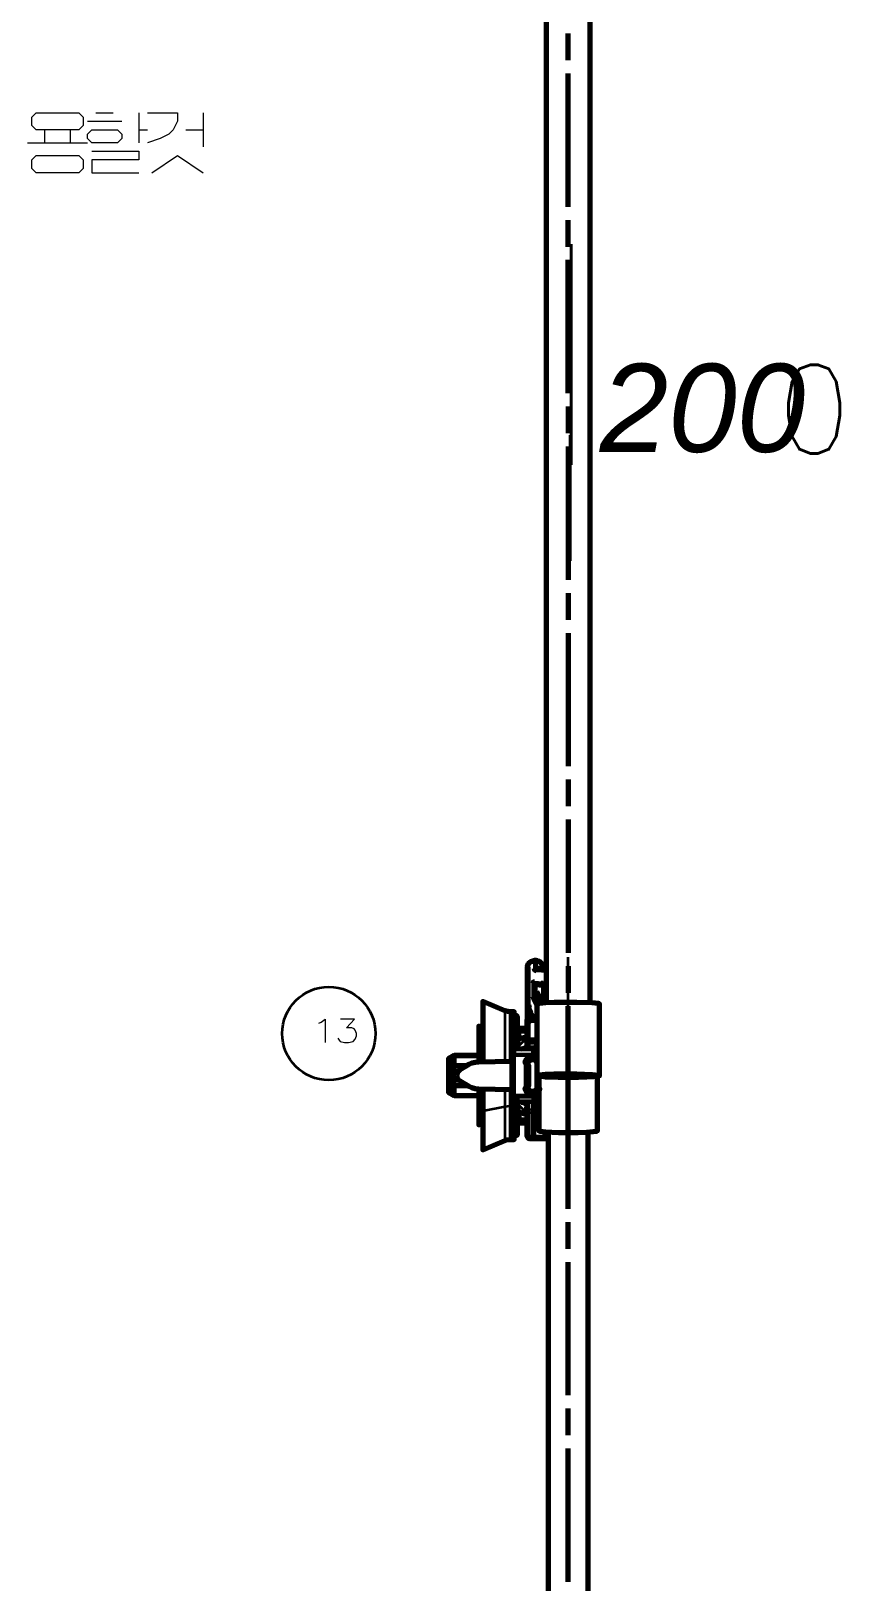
# Model space of a CAD drawing. Extents: x 0 to 174, y 0 to 33.
# Drawn here: x 32.338 to 34.728, y 15.164 to 19.747 of the extents above; entities that cross this region are included whole.
import ezdxf
from ezdxf.enums import TextEntityAlignment as Align

# ---------------------------------------------------------------- set-up
doc = ezdxf.new("R2010")
doc.units = 0
doc.layers.add('PDF2_문자', color=7, linetype='Continuous')
doc.layers.add('PDF2_형상', color=157, linetype='Continuous', true_color=0x405f80)
doc.layers.add('YOLO_TEXT', color=3, linetype='Continuous', true_color=0x008230)
doc.styles.add('OCR_LATIN', font='txt.shx')
doc.styles.add('PDF LucidaHandwriting Italic', font='ariali.ttf')

msp = doc.modelspace()

# ---------------------------------------------------------------- linework, layer by layer
at = {"layer": 'PDF2_형상', "lineweight": 70}
for points in [[(33.8601, 20.5357), (33.8601, 16.8753)], [(33.9901, 16.8753), (33.9901, 20.5357), (33.9901, 20.5358), (33.99, 20.536), (33.9899, 20.5361)], [(33.8049, 16.8267), (33.8049, 16.9806), (33.805, 16.9826), (33.8082, 16.9915), (33.8153, 16.9979), (33.8246, 17.0003), (33.8301, 17.0003), (33.839, 16.9982), (33.8462, 16.9919), (33.8601, 16.9719)], [(33.8058, 16.9806), (33.8058, 16.869), (33.8064, 16.8644), (33.8081, 16.86)], [(33.8244, 16.9993), (33.8246, 16.9993), (33.8275, 16.9981), (33.8285, 16.9954), (33.8283, 16.996)], [(33.8246, 16.9993), (33.8244, 16.9974), (33.8276, 16.9967), (33.8283, 16.9958), (33.8285, 16.9956), (33.8285, 16.9954)], [(33.8244, 16.9776), (33.8258, 16.9733), (33.8294, 16.9704), (33.8317, 16.9699)], [(33.8301, 17), (33.8253, 16.9999), (33.825, 16.9999)], [(33.8336, 16.9997), (33.8301, 17), (33.8303, 17), (33.8304, 16.9999), (33.8308, 16.9994), (33.8311, 16.9986), (33.8315, 16.9961), (33.8329, 16.9958)], [(33.8608, 16.9704), (33.8607, 16.9704), (33.8606, 16.9708), (33.8551, 16.9787)], [(33.859, 16.97), (33.8576, 16.9715)], [(33.8579, 16.9721), (33.8603, 16.971)], [(33.8599, 16.9674), (33.859, 16.97), (33.8599, 16.9701), (33.8601, 16.9701), (33.8606, 16.9699)], [(33.821, 16.9339), (33.8218, 16.9363), (33.8239, 16.9376), (33.8253, 16.9378)], [(33.8453, 16.874), (33.8283, 16.9054), (33.8267, 16.9099), (33.826, 16.9146), (33.826, 16.9296), (33.8308, 16.9292), (33.8496, 16.9275)], [(33.8451, 16.9337), (33.8508, 16.9332)], [(33.8546, 16.9271), (33.8546, 16.9308), (33.8547, 16.9315), (33.8551, 16.9321), (33.8556, 16.9324), (33.8561, 16.9326), (33.8568, 16.9326)], [(33.8556, 16.875), (33.8556, 16.9096), (33.8556, 16.9269), (33.8601, 16.9265)], [(33.8601, 16.9324), (33.8567, 16.9326), (33.8565, 16.9326), (33.8562, 16.9326)], [(33.7656, 16.7393), (33.7656, 16.8489), (33.7531, 16.8489), (33.7471, 16.8493), (33.7376, 16.8519), (33.6726, 16.8796), (33.6726, 16.7006)], [(33.8051, 16.8689), (33.8057, 16.8643), (33.8074, 16.8599)], [(33.8078, 16.869), (33.8083, 16.8649), (33.8099, 16.8608)], [(33.8251, 16.8833), (33.8235, 16.8879), (33.8229, 16.8928)], [(33.8326, 16.869), (33.8251, 16.8833), (33.8258, 16.8964)], [(33.84, 16.8735), (33.8276, 16.8974)], [(33.8496, 16.8764), (33.8326, 16.9076)], [(33.8326, 16.6603), (33.8344, 16.6614), (33.84, 16.6625), (33.8578, 16.6642), (33.884, 16.6653), (33.9501, 16.6657), (33.9961, 16.6639), (34.0139, 16.6618), (34.0168, 16.661), (34.0175, 16.6607), (34.0176, 16.6604), (34.0176, 16.6603), (34.0176, 16.8712), (34.0176, 16.8714), (34.0175, 16.8717), (34.0168, 16.8721), (34.0139, 16.8729), (33.9961, 16.8749), (33.9501, 16.8767), (33.884, 16.8762), (33.8578, 16.8751), (33.84, 16.8735), (33.8344, 16.8724), (33.8326, 16.8712), (33.8326, 16.6982)], [(33.7699, 16.8374), (33.7724, 16.8368), (33.7742, 16.835), (33.7747, 16.8325), (33.7747, 16.8333), (33.7729, 16.8364), (33.7699, 16.8374), (33.7656, 16.8374)], [(33.7735, 16.7469), (33.7739, 16.7965), (33.7746, 16.8303), (33.7747, 16.8322), (33.7747, 16.8324), (33.7747, 16.8325), (33.7747, 16.8054), (33.7751, 16.8035), (33.7756, 16.8026), (33.7762, 16.8019), (33.7769, 16.8014), (33.7778, 16.8008), (33.7788, 16.8006), (33.7797, 16.8006), (33.7975, 16.8006), (33.8001, 16.801), (33.8024, 16.8022)], [(33.8326, 16.8289), (33.8101, 16.8288), (33.8063, 16.8276), (33.8033, 16.8247), (33.8024, 16.8208), (33.8024, 16.82), (33.8024, 16.8189), (33.8024, 16.7696), (33.8024, 16.7568)], [(33.8101, 16.8288), (33.8101, 16.8197), (33.8101, 16.8189), (33.8024, 16.8189)], [(33.8101, 16.8286), (33.8058, 16.8274), (33.8029, 16.8239)], [(33.8065, 16.8575), (33.8074, 16.8586), (33.8075, 16.8592), (33.8074, 16.8599), (33.8143, 16.8465)], [(33.81, 16.8443), (33.81, 16.8285)], [(33.6726, 16.7997), (33.6606, 16.806), (33.6606, 16.7004)], [(33.7758, 16.7625), (33.7746, 16.7588), (33.7742, 16.7549), (33.7746, 16.7569), (33.776, 16.759), (33.7764, 16.7599), (33.7764, 16.7607), (33.7758, 16.7625), (33.7792, 16.769), (33.7792, 16.7874), (33.7742, 16.7874), (33.7742, 16.7943)], [(33.7742, 16.7551), (33.7742, 16.7549), (33.7742, 16.7874)], [(33.8019, 16.8001), (33.7983, 16.8003), (33.7978, 16.8003), (33.7976, 16.8003)], [(33.8236, 16.739), (33.7668, 16.7381), (33.7629, 16.7369), (33.7601, 16.734), (33.759, 16.7301), (33.759, 16.7297), (33.759, 16.7178), (33.759, 16.6028), (33.759, 16.5908), (33.759, 16.5904), (33.7596, 16.5874), (33.7613, 16.5849), (33.7637, 16.5832), (33.7668, 16.5825)], [(33.7668, 16.7367), (33.7637, 16.7361), (33.7613, 16.7346), (33.7596, 16.7324), (33.759, 16.7297)], [(33.7762, 16.7585), (33.775, 16.7565), (33.7746, 16.7543), (33.7746, 16.7542), (33.7746, 16.7488)], [(33.7861, 16.769), (33.7893, 16.7713), (33.7932, 16.7719)], [(33.7978, 16.741), (33.7921, 16.739), (33.7864, 16.7383)], [(33.7999, 16.7435), (33.7961, 16.7415), (33.7942, 16.7404)], [(33.7961, 16.7415), (33.7996, 16.7419)], [(33.7997, 16.7419), (33.8236, 16.7424), (33.8326, 16.7471)], [(33.8101, 16.7696), (33.8024, 16.7696)], [(33.8101, 16.7604), (33.8071, 16.7599), (33.8046, 16.7582), (33.8029, 16.7558), (33.8024, 16.7531), (33.8024, 16.7507), (33.8024, 16.7442), (33.8033, 16.7478), (33.8063, 16.7506), (33.8101, 16.7515)], [(33.8326, 16.7586), (33.8101, 16.7582), (33.8079, 16.7578), (33.8039, 16.7551), (33.8024, 16.7507)], [(33.8326, 16.7422), (33.8236, 16.7424), (33.8236, 16.7414)], [(33.8335, 16.7112), (33.8279, 16.7139), (33.8236, 16.7144), (33.8236, 16.7183), (33.8236, 16.7254), (33.8236, 16.7376), (33.8236, 16.739), (33.8326, 16.7389)], [(33.5881, 16.6013), (33.5881, 16.7193), (33.6606, 16.7193), (33.5881, 16.7193), (33.571, 16.7094), (33.571, 16.611), (33.5881, 16.6013), (33.6606, 16.6013)], [(33.6251, 16.6887), (33.5882, 16.6901), (33.6076, 16.69), (33.6271, 16.6897)], [(33.759, 16.7021), (33.66, 16.7004), (33.6503, 16.6994), (33.6408, 16.6968), (33.6319, 16.6926), (33.605, 16.6769)], [(33.8061, 16.6976), (33.7983, 16.6976), (33.7989, 16.7018), (33.8004, 16.7058), (33.8031, 16.7093), (33.8067, 16.7121), (33.8107, 16.7138), (33.8151, 16.7144), (33.815, 16.7075), (33.815, 16.7067), (33.815, 16.7065)], [(33.815, 16.614), (33.815, 16.6139), (33.815, 16.6133), (33.8151, 16.6061), (33.8108, 16.6067), (33.8069, 16.6082), (33.8033, 16.6108), (33.8007, 16.6143), (33.7989, 16.6185), (33.7983, 16.6228), (33.805, 16.6228), (33.8061, 16.6228), (33.8061, 16.6304), (33.8069, 16.6314), (33.8086, 16.6315), (33.8086, 16.6889), (33.8069, 16.6892), (33.8061, 16.6901)], [(33.8238, 16.7065), (33.815, 16.7065), (33.8075, 16.7024), (33.8061, 16.6976), (33.8061, 16.6901), (33.8061, 16.69), (33.8061, 16.6897), (33.8061, 16.6307), (33.8061, 16.6304)], [(33.8069, 16.6892), (33.8067, 16.6892), (33.8063, 16.6892), (33.8061, 16.6897)], [(33.8236, 16.7144), (33.8238, 16.7071), (33.8238, 16.7065), (33.8285, 16.7051), (33.8326, 16.6976), (33.8326, 16.6228), (33.8313, 16.6182), (33.8238, 16.614)], [(33.8326, 16.7033), (33.8306, 16.7033)], [(33.8326, 16.6976), (33.8404, 16.6976)], [(33.6049, 16.6769), (33.5981, 16.6703), (33.5953, 16.6612), (33.5972, 16.6518), (33.6033, 16.6446), (33.6049, 16.6435)], [(33.759, 16.6183), (33.66, 16.6201), (33.6503, 16.6211), (33.6408, 16.6238), (33.6319, 16.6279), (33.605, 16.6435)], [(34.0122, 16.6583), (34.0164, 16.6593), (34.0174, 16.6597), (34.0176, 16.6603)], [(33.6251, 16.6318), (33.5882, 16.6304), (33.6076, 16.6306), (33.6271, 16.6307)], [(33.6606, 16.6201), (33.6606, 16.5904), (33.6606, 16.5146), (33.6726, 16.5208)], [(33.6726, 16.6199), (33.6726, 16.5551), (33.6726, 16.441), (33.7376, 16.4685), (33.7433, 16.4704), (33.7531, 16.4717), (33.7656, 16.4717), (33.7656, 16.5699), (33.7656, 16.5821)], [(33.8326, 16.6228), (33.8404, 16.6228), (33.8399, 16.6186), (33.8383, 16.6147), (33.8357, 16.6111), (33.8321, 16.6085), (33.8281, 16.6067), (33.8236, 16.6061), (33.8236, 16.6021), (33.8236, 16.5951), (33.8236, 16.5829), (33.8236, 16.5815), (33.7668, 16.5825), (33.7668, 16.5838), (33.7629, 16.5847), (33.7601, 16.5874), (33.759, 16.5908)], [(33.7735, 16.5918), (33.774, 16.5089), (33.7746, 16.4904), (33.7747, 16.4882), (33.7747, 16.4881), (33.7735, 16.4846), (33.771, 16.4832), (33.7699, 16.4831), (33.7656, 16.4831)], [(33.8061, 16.6228), (33.8103, 16.6153), (33.815, 16.614), (33.8238, 16.614), (33.8238, 16.6139), (33.8238, 16.6129), (33.8236, 16.6061)], [(33.7592, 16.5904), (33.7592, 16.5889)], [(33.7758, 16.5581), (33.7746, 16.5617), (33.7742, 16.5656), (33.7746, 16.5635), (33.776, 16.5615), (33.7764, 16.5606), (33.7764, 16.5599), (33.7758, 16.5581), (33.7792, 16.5515), (33.7792, 16.5331), (33.7742, 16.5331), (33.7742, 16.5263)], [(33.7742, 16.5653), (33.7742, 16.5656), (33.7742, 16.5331)], [(33.7746, 16.5718), (33.7746, 16.5665), (33.7746, 16.5663), (33.7747, 16.5651), (33.7756, 16.5629), (33.7762, 16.5621), (33.7765, 16.5625), (33.7804, 16.5718)], [(33.7864, 16.5821), (33.7921, 16.5814), (33.7978, 16.5796)], [(33.7893, 16.5819), (33.7935, 16.5804)], [(33.7942, 16.58), (33.7997, 16.5771)], [(33.8101, 16.5686), (33.8071, 16.5693), (33.8046, 16.5708), (33.8029, 16.5732), (33.8024, 16.576), (33.8024, 16.5671), (33.8024, 16.5504)], [(33.8101, 16.5597), (33.8063, 16.5607), (33.8033, 16.5635), (33.8024, 16.5671)], [(33.8101, 16.5504), (33.8024, 16.5504), (33.8024, 16.4826), (33.8068, 16.4756), (33.8103, 16.4749), (33.8236, 16.4749), (33.856, 16.4749), (33.8661, 16.4749)], [(33.8236, 16.5815), (33.8386, 16.5818)], [(33.8236, 16.4749), (33.8236, 16.4826), (33.8236, 16.5503), (33.8236, 16.5596), (33.8236, 16.5792)], [(33.8024, 16.52), (33.7797, 16.52), (33.7788, 16.5199), (33.7778, 16.5196), (33.7769, 16.5192), (33.7762, 16.5186), (33.7756, 16.5178), (33.7749, 16.516), (33.7747, 16.515), (33.7747, 16.4881), (33.7742, 16.4856), (33.7724, 16.4837), (33.7699, 16.4831)], [(33.7743, 16.5189), (33.7743, 16.516)], [(33.7792, 16.5224), (33.7793, 16.5211), (33.7793, 16.5208)], [(33.7707, 16.4835), (33.7726, 16.4839)], [(33.8403, 16.4749), (33.8281, 16.4749), (33.8242, 16.4749)], [(33.8249, 16.4771), (33.825, 16.4771), (33.8403, 16.4771), (33.8404, 16.475), (33.8404, 16.4749)], [(33.8592, 16.4824), (33.8578, 16.4824), (33.849, 16.4824)], [(33.849, 16.4771), (33.8643, 16.4771), (33.8644, 16.4771)], [(33.8661, 16.4933), (33.8661, 13.6862), (33.8661, 13.6861), (33.8664, 13.6858), (33.8671, 13.6856), (33.87, 13.6847), (33.8875, 13.6829), (33.9282, 13.6819), (33.9521, 13.6824), (33.9712, 13.6835), (33.9808, 13.6849), (33.9842, 13.6862), (33.9842, 16.4933)]]:
    msp.add_lwpolyline(points, dxfattribs=at)
at = {"layer": 'PDF2_형상', "color": 3, "lineweight": 70}
for points in [[(33.9251, 19.661), (33.9251, 19.7397)], [(33.9251, 19.2279), (33.9251, 19.6217)], [(33.9251, 19.1097), (33.9251, 19.1885)], [(33.9251, 18.6767), (33.9251, 19.0704)], [(33.9251, 18.6374), (33.9251, 18.5586)], [(33.9251, 18.5193), (33.9251, 18.1256)], [(33.9251, 18.0861), (33.9251, 18.0074)], [(33.9251, 17.9681), (33.9251, 17.5743)], [(33.9251, 17.535), (33.9251, 17.4562)], [(33.9251, 17.4169), (33.9251, 17.0232)], [(33.9251, 16.9837), (33.9251, 16.905)], [(33.9251, 16.2668), (33.9251, 16.6603), (33.9251, 16.8657)], [(33.9251, 16.1486), (33.9251, 16.2274)], [(33.9251, 15.7156), (33.9251, 16.1093)], [(33.9251, 15.5975), (33.9251, 15.6762)], [(33.9251, 15.1644), (33.9251, 15.5581)]]:
    msp.add_lwpolyline(points, dxfattribs=at)
at = {"layer": 'PDF2_형상', "color": 18, "lineweight": 35, "true_color": 0x260000}
for points in [[(33.9251, 19.661), (33.9251, 19.7397)], [(33.9251, 19.2279), (33.9251, 19.6217)], [(33.9251, 19.1097), (33.9251, 19.1885)], [(33.9251, 18.6767), (33.9251, 19.0704)], [(33.9251, 18.6374), (33.9251, 18.5586)], [(33.9251, 18.5192), (33.9251, 18.1256)], [(33.9251, 18.0861), (33.9251, 18.0074)], [(33.9251, 17.9681), (33.9251, 17.5743)], [(33.9251, 17.535), (33.9251, 17.4562)], [(33.9251, 17.4168), (33.9251, 17.0232)], [(33.9251, 16.8444), (33.9251, 17.0103)], [(33.9251, 16.9837), (33.9251, 16.905)], [(33.9251, 16.8657), (33.9251, 16.5244)], [(33.9251, 16.8051), (33.9251, 16.7264)], [(33.9251, 16.6579), (33.9251, 16.801)], [(33.9251, 16.6999), (33.9251, 16.7786), (33.9251, 16.7969)], [(33.9251, 16.6869), (33.9251, 16.5211)], [(33.9251, 16.2668), (33.9251, 16.6604)], [(33.9251, 16.6185), (33.9251, 16.5397)], [(33.9251, 16.5004), (33.9251, 16.3574)], [(33.9251, 16.1486), (33.9251, 16.2274)], [(33.9251, 15.7156), (33.9251, 16.1093)], [(33.9251, 15.5975), (33.9251, 15.6762)], [(33.9251, 15.1644), (33.9251, 15.5581)]]:
    msp.add_lwpolyline(points, dxfattribs=at)
at = {"layer": 'PDF2_형상', "color": 7, "lineweight": 13}
for points in [[(32.3531, 19.5056), (32.4796, 19.5056), (32.4922, 19.4928), (32.4922, 19.4675), (32.4796, 19.4549), (32.3531, 19.4549), (32.3403, 19.4675), (32.3403, 19.4928)], [(32.5175, 19.4549), (32.5935, 19.4549), (32.6061, 19.4422), (32.6061, 19.4296), (32.5935, 19.4169), (32.5175, 19.4169), (32.5049, 19.4296), (32.5049, 19.4422)], [(32.3531, 19.3789), (32.4796, 19.3789), (32.4922, 19.3662), (32.4922, 19.341), (32.4796, 19.3283), (32.3531, 19.3283), (32.3403, 19.341), (32.3403, 19.3662)]]:
    msp.add_lwpolyline(points, close=True, dxfattribs=at)
for points in [[(32.5049, 19.4801), (32.6061, 19.4801)], [(32.5301, 19.5056), (32.5808, 19.5056)], [(32.6567, 19.5056), (32.6567, 19.4169)], [(32.6819, 19.5056), (32.7706, 19.5056), (32.7706, 19.4801), (32.7579, 19.4549), (32.7453, 19.4422), (32.72, 19.4296), (32.6819, 19.4169)], [(32.8465, 19.5056), (32.8465, 19.4043)], [(32.3783, 19.4549), (32.3783, 19.4169)], [(32.4542, 19.4549), (32.4542, 19.4169)], [(32.6567, 19.4549), (32.6819, 19.4549)], [(32.7958, 19.4549), (32.8465, 19.4549)], [(32.3276, 19.4169), (32.5049, 19.4169)], [(32.5175, 19.3915), (32.6567, 19.3915), (32.6567, 19.3662), (32.5175, 19.3662), (32.5175, 19.3283), (32.6567, 19.3283)], [(32.6947, 19.3283), (32.7706, 19.3789), (32.8465, 19.3283)]]:
    msp.add_lwpolyline(points, dxfattribs=at)
at = {"layer": 'PDF2_형상', "lineweight": 35}
for points in [[(33.8049, 16.9806), (33.8058, 16.9806), (33.8078, 16.9806), (33.8078, 16.869), (33.8058, 16.869), (33.8051, 16.8689), (33.8051, 16.8267)], [(33.8285, 16.9956), (33.8281, 16.9975), (33.8265, 16.9989), (33.8246, 16.9994), (33.8244, 16.9993), (33.8153, 16.9968), (33.8085, 16.9901), (33.8058, 16.981), (33.8058, 16.9806)], [(33.8078, 16.9806), (33.8093, 16.9875), (33.8154, 16.9946), (33.8244, 16.9974), (33.8244, 16.9776), (33.8285, 16.9776), (33.8293, 16.9753), (33.8308, 16.9742), (33.8321, 16.9737), (33.8317, 16.9699), (33.8599, 16.9674), (33.8601, 16.9668)], [(33.8244, 16.9993), (33.8244, 16.9974)], [(33.8244, 16.9974), (33.8244, 16.9974)], [(33.8315, 16.9961), (33.8289, 16.996), (33.8286, 16.9975), (33.8278, 16.9988), (33.8265, 16.9996), (33.825, 16.9999), (33.8246, 16.9994), (33.8246, 17.0003)], [(33.8325, 16.9744), (33.8311, 16.9747), (33.83, 16.9756), (33.8292, 16.9768), (33.8289, 16.9782), (33.8285, 16.9776), (33.8285, 16.9954), (33.8285, 16.9956), (33.8289, 16.996), (33.8289, 16.9782), (33.8329, 16.9782), (33.8329, 16.9958), (33.8353, 16.9951), (33.8428, 16.9894)], [(33.8289, 16.9782), (33.8292, 16.9768), (33.83, 16.9756), (33.8311, 16.9746), (33.8325, 16.9743), (33.8321, 16.9737), (33.8576, 16.9715), (33.8579, 16.9721)], [(33.8301, 17.0003), (33.8301, 17)], [(33.8329, 16.9958), (33.8336, 16.9997), (33.8387, 16.9979), (33.846, 16.9918), (33.8551, 16.9787), (33.8518, 16.9765), (33.8428, 16.9894), (33.846, 16.9918), (33.8462, 16.9919)], [(33.8229, 16.8928), (33.821, 16.8928), (33.821, 16.9339), (33.8229, 16.9339), (33.8232, 16.9349), (33.824, 16.9356), (33.8251, 16.9358), (33.8257, 16.9354), (33.8256, 16.9335), (33.8256, 16.9057), (33.8261, 16.9014), (33.8276, 16.8974), (33.8258, 16.8964), (33.8381, 16.8732)], [(33.845, 16.9279), (33.845, 16.9318), (33.8256, 16.9335), (33.8236, 16.9335), (33.8236, 16.9057), (33.8229, 16.8928), (33.8229, 16.9339), (33.8236, 16.9335), (33.8238, 16.9342), (33.824, 16.9347), (33.8246, 16.9351), (33.8251, 16.9354), (33.8256, 16.9335)], [(33.8601, 16.9328), (33.8251, 16.9358), (33.8251, 16.936), (33.8253, 16.9378), (33.8601, 16.9347)], [(33.8251, 16.9354), (33.8254, 16.9354), (33.8257, 16.9354), (33.8451, 16.9337), (33.845, 16.9332), (33.845, 16.9318), (33.8492, 16.9313), (33.8496, 16.9325), (33.85, 16.9329), (33.8504, 16.9332), (33.8508, 16.9332), (33.8568, 16.9326), (33.8567, 16.9326)], [(33.826, 16.9146), (33.8261, 16.9146), (33.831, 16.9146), (33.8308, 16.9292)], [(33.8283, 16.9054), (33.8326, 16.9076), (33.8314, 16.911), (33.831, 16.9146)], [(33.8492, 16.9275), (33.8492, 16.9313), (33.8546, 16.9308)], [(33.8556, 16.8764), (33.8547, 16.8764), (33.8496, 16.8764), (33.8496, 16.9275)], [(33.8235, 16.8825), (33.8215, 16.8875), (33.821, 16.8928)], [(33.8326, 16.8649), (33.8235, 16.8825), (33.8251, 16.8833)], [(33.8256, 16.9057), (33.8236, 16.9057), (33.8242, 16.901), (33.8258, 16.8964)], [(33.845, 16.874), (33.845, 16.8747)], [(33.8556, 16.9096), (33.8601, 16.9092)], [(33.7376, 16.8519), (33.7376, 16.7018)], [(33.7531, 16.8489), (33.7531, 16.7021)], [(33.7685, 16.7263), (33.7693, 16.826), (33.7699, 16.8374)], [(33.8065, 16.8575), (33.81, 16.8443), (33.8181, 16.8288)], [(33.8243, 16.8289), (33.8081, 16.86), (33.8074, 16.8599)], [(33.8081, 16.86), (33.8099, 16.8608), (33.8265, 16.8289)], [(33.81, 16.8443), (33.8128, 16.8457), (33.8138, 16.8463), (33.8142, 16.8465), (33.8143, 16.8465), (33.8236, 16.8289)], [(33.8024, 16.7874), (33.7792, 16.7874), (33.7792, 16.7908), (33.7769, 16.7912), (33.7751, 16.7924), (33.7744, 16.7932), (33.7742, 16.7943), (33.7743, 16.8015), (33.7747, 16.8003), (33.7757, 16.7992), (33.7792, 16.7982), (33.7793, 16.7994), (33.7793, 16.7996), (33.7768, 16.8003), (33.775, 16.8021), (33.7743, 16.8046), (33.7747, 16.8054)], [(33.7743, 16.8015), (33.7743, 16.8044), (33.7743, 16.8046)], [(33.7933, 16.7617), (33.7864, 16.7686), (33.7762, 16.7585), (33.776, 16.759), (33.7826, 16.7656), (33.7792, 16.769), (33.7826, 16.7725), (33.7854, 16.7747), (33.7886, 16.7761), (33.7932, 16.7769)], [(33.8024, 16.7982), (33.7792, 16.7982), (33.7792, 16.7908), (33.8024, 16.7908)], [(33.8024, 16.7996), (33.7793, 16.7996), (33.7797, 16.8006)], [(33.7932, 16.7719), (33.7932, 16.7769), (33.8024, 16.7769)], [(33.7976, 16.8003), (33.7975, 16.8006)], [(33.8326, 16.8192), (33.8101, 16.8189), (33.8101, 16.7696), (33.8326, 16.7699)], [(33.7668, 16.7381), (33.7668, 16.7367), (33.7668, 16.7247), (33.8236, 16.7254), (33.8326, 16.7253)], [(33.8326, 16.7375), (33.8236, 16.7376), (33.7668, 16.7367)], [(33.7746, 16.7543), (33.7742, 16.7549)], [(33.7746, 16.7382), (33.7746, 16.7488), (33.7804, 16.7488), (33.7762, 16.7583), (33.7762, 16.7585)], [(33.7804, 16.7382), (33.7804, 16.7488), (33.7933, 16.7617), (33.7896, 16.7707), (33.7879, 16.7699), (33.7864, 16.7686), (33.7861, 16.769), (33.7826, 16.7656)], [(33.7826, 16.7725), (33.7861, 16.769)], [(33.7896, 16.7707), (33.7915, 16.7713), (33.7933, 16.7715), (33.7932, 16.7719), (33.8024, 16.7719)], [(33.8024, 16.7715), (33.7933, 16.7715), (33.7933, 16.7617), (33.8024, 16.7617)], [(33.7997, 16.7419), (33.7978, 16.741), (33.8236, 16.7414), (33.8326, 16.7412)], [(33.8326, 16.7607), (33.8101, 16.7604), (33.8101, 16.7582), (33.8101, 16.7515), (33.8096, 16.7496), (33.8083, 16.7476), (33.8033, 16.7439), (33.7996, 16.7419)], [(33.8101, 16.7696), (33.8101, 16.7604)], [(33.8326, 16.7182), (33.8236, 16.7183), (33.7668, 16.7178), (33.759, 16.7178), (33.7601, 16.7214), (33.7618, 16.7232), (33.7642, 16.7243), (33.7668, 16.7247), (33.7668, 16.7236), (33.7668, 16.7219)], [(33.759, 16.7178), (33.7603, 16.72), (33.7613, 16.7207), (33.7637, 16.7215), (33.7668, 16.7219), (33.7668, 16.7199), (33.7668, 16.7178), (33.7668, 16.6028), (33.7668, 16.6006), (33.7668, 16.5986), (33.7621, 16.5994), (33.7601, 16.6007), (33.7594, 16.6014), (33.7592, 16.6021), (33.759, 16.6028)], [(33.7983, 16.6228), (33.7983, 16.6976)], [(33.8151, 16.7144), (33.8236, 16.7144), (33.8236, 16.7088), (33.8235, 16.7071), (33.8235, 16.7067), (33.8235, 16.7065)], [(33.8236, 16.7144), (33.8236, 16.7144)], [(33.8236, 16.7144), (33.8236, 16.7088), (33.8238, 16.7071), (33.8238, 16.7065)], [(33.6726, 16.5935), (33.6606, 16.5904)], [(33.7376, 16.6185), (33.7376, 16.5683), (33.6726, 16.5551)], [(33.7531, 16.6185), (33.7531, 16.5699), (33.7451, 16.5694), (33.7376, 16.5683), (33.7376, 16.4685)], [(33.8386, 16.6024), (33.8236, 16.6021), (33.7668, 16.6028), (33.759, 16.6028), (33.7594, 16.6006), (33.7607, 16.5985), (33.7626, 16.5969), (33.7668, 16.5957), (33.7668, 16.5969), (33.7668, 16.5986)], [(33.8386, 16.5953), (33.8236, 16.5951), (33.7668, 16.5957), (33.7668, 16.5838), (33.8236, 16.5829), (33.8386, 16.5831)], [(33.7699, 16.4831), (33.7694, 16.489), (33.7686, 16.5631), (33.7685, 16.5942)], [(33.8063, 16.6314), (33.8061, 16.6307)], [(33.8235, 16.614), (33.8235, 16.6133), (33.8236, 16.6117), (33.8236, 16.6061), (33.8151, 16.6061)], [(33.8238, 16.614), (33.8238, 16.6139), (33.8238, 16.6133), (33.8236, 16.6117), (33.8236, 16.6061)], [(33.8236, 16.6061), (33.8236, 16.6061)], [(33.7656, 16.5699), (33.7531, 16.5699), (33.7531, 16.4717)], [(33.7742, 16.5656), (33.7746, 16.5663)], [(33.7804, 16.5718), (33.7767, 16.5718), (33.7754, 16.5718), (33.7749, 16.5718), (33.7747, 16.5718), (33.7746, 16.5718), (33.7746, 16.5824)], [(33.7896, 16.5497), (33.7879, 16.5507), (33.7864, 16.5519), (33.7762, 16.5621), (33.776, 16.5615), (33.7826, 16.555)], [(33.7932, 16.5436), (33.7897, 16.544), (33.7864, 16.5453), (33.7826, 16.5479), (33.7792, 16.5515), (33.7826, 16.555), (33.7861, 16.5514), (33.7864, 16.5519), (33.7933, 16.5589), (33.7804, 16.5718), (33.7804, 16.5822)], [(33.8024, 16.5436), (33.7932, 16.5436), (33.7932, 16.5485), (33.7893, 16.5493), (33.7861, 16.5514), (33.7826, 16.5479)], [(33.8024, 16.5485), (33.7932, 16.5485), (33.7933, 16.549), (33.7915, 16.5492), (33.7896, 16.5497), (33.7933, 16.5589), (33.8024, 16.5589)], [(33.7933, 16.5589), (33.7933, 16.549), (33.8024, 16.549)], [(33.8386, 16.5597), (33.8236, 16.5596), (33.8101, 16.5597), (33.8101, 16.5686), (33.8096, 16.5707), (33.8083, 16.5728), (33.8033, 16.5765), (33.7978, 16.5796), (33.8236, 16.5792), (33.8386, 16.5794)], [(33.8386, 16.5504), (33.8236, 16.5503), (33.8101, 16.5504), (33.8101, 16.4826), (33.8024, 16.4826), (33.8025, 16.4818), (33.8028, 16.4808), (33.804, 16.4792), (33.8061, 16.4779), (33.8101, 16.4771), (33.8101, 16.4797), (33.8101, 16.4826), (33.8236, 16.4826), (33.8562, 16.4826), (33.8561, 16.4771), (33.8561, 16.4754), (33.8561, 16.475), (33.8561, 16.4749), (33.856, 16.4749)], [(33.8101, 16.5597), (33.8101, 16.5504)], [(33.7792, 16.5224), (33.7757, 16.5214), (33.7747, 16.5203), (33.7743, 16.5189), (33.7742, 16.5263), (33.7744, 16.5272), (33.7751, 16.5282), (33.7769, 16.5293), (33.7792, 16.5297), (33.7792, 16.5331), (33.8024, 16.5331)], [(33.7793, 16.5208), (33.7768, 16.5201), (33.775, 16.5183), (33.7743, 16.516), (33.7747, 16.515)], [(33.8024, 16.5297), (33.7792, 16.5297), (33.7792, 16.5224), (33.8024, 16.5224)], [(33.8024, 16.5208), (33.7793, 16.5208), (33.7797, 16.52)], [(33.8101, 16.4771), (33.8101, 16.4754), (33.8101, 16.475), (33.8103, 16.4749)], [(33.8562, 16.4942), (33.8562, 16.4826), (33.8661, 16.4826)]]:
    msp.add_lwpolyline(points, dxfattribs=at)
at = {"layer": 'PDF2_형상', "lineweight": 70}
for points in [[(33.8518, 16.9765), (33.8329, 16.9782), (33.8325, 16.9744), (33.8325, 16.9743), (33.8579, 16.9721)], [(33.8065, 16.8575), (33.8054, 16.8632), (33.8051, 16.8689), (33.8054, 16.8632)], [(34.0118, 16.6603), (34.0108, 16.6593), (34.0081, 16.6583), (33.9992, 16.6569), (33.98, 16.6553), (33.9547, 16.6542), (33.8969, 16.6542), (33.8581, 16.6561), (33.8424, 16.6583), (33.8396, 16.6593), (33.8389, 16.6597), (33.8386, 16.6599), (33.8386, 16.6601), (33.8386, 16.6603), (33.8386, 16.4981), (33.8386, 16.4979), (33.8386, 16.4978), (33.8389, 16.4975), (33.8396, 16.4971), (33.8424, 16.4961), (33.8581, 16.494), (33.8969, 16.4919), (33.9547, 16.4919), (33.98, 16.4931), (33.9992, 16.4947), (34.0081, 16.4962), (34.0108, 16.4971), (34.0118, 16.4981)], [(33.8601, 16.6603), (33.8617, 16.6611), (33.8663, 16.6619), (33.8807, 16.6631), (33.9053, 16.664), (33.9339, 16.6642), (33.9743, 16.6628), (33.9881, 16.6612), (33.9899, 16.6606), (33.9901, 16.6604), (33.9901, 16.6603), (33.9901, 16.6604), (33.9899, 16.6606), (33.9881, 16.6612), (33.9743, 16.6628), (33.9339, 16.6642), (33.9053, 16.664), (33.8807, 16.6631), (33.8663, 16.6619), (33.8617, 16.6611)], [(33.8661, 16.6603), (33.8661, 16.6601), (33.8661, 16.66), (33.8664, 16.6599), (33.8671, 16.6594), (33.87, 16.6586), (33.8875, 16.6568), (33.9282, 16.6558), (33.9521, 16.6562), (33.9712, 16.6575), (33.9808, 16.6588), (33.9842, 16.6603), (33.9842, 16.6604), (33.984, 16.6606), (33.9821, 16.6612), (33.9676, 16.6628), (33.9264, 16.6639), (33.8996, 16.6635), (33.8783, 16.6624), (33.8693, 16.6614)], [(33.8661, 16.6603), (33.8661, 16.6601), (33.8661, 16.66), (33.8664, 16.6599), (33.8671, 16.6594), (33.87, 16.6586), (33.8875, 16.6568), (33.9282, 16.6558), (33.9521, 16.6562), (33.9712, 16.6575), (33.9808, 16.6588), (33.9842, 16.6603), (33.9842, 16.6604), (33.984, 16.6606), (33.9821, 16.6612), (33.9676, 16.6628), (33.9264, 16.6639), (33.8996, 16.6635), (33.8783, 16.6624), (33.8693, 16.6614)], [(33.8936, 16.6603), (33.8936, 16.6601), (33.8938, 16.6601), (33.8938, 16.66), (33.894, 16.6599), (33.8963, 16.6593), (33.9122, 16.6581), (33.945, 16.6585), (33.9536, 16.6592), (33.9567, 16.6603), (33.9565, 16.6604), (33.9558, 16.6607), (33.9521, 16.6612), (33.9283, 16.6621), (33.9089, 16.6619), (33.896, 16.661)], [(33.8936, 16.6603), (33.8936, 16.6601), (33.8938, 16.6601), (33.8938, 16.66), (33.894, 16.6599), (33.8963, 16.6593), (33.9122, 16.6581), (33.945, 16.6585), (33.9536, 16.6592), (33.9567, 16.6603), (33.9565, 16.6604), (33.9558, 16.6607), (33.9521, 16.6612), (33.9283, 16.6621), (33.9089, 16.6619), (33.896, 16.661)]]:
    msp.add_lwpolyline(points, close=True, dxfattribs=at)
at = {"layer": 'PDF2_형상', "color": 18, "lineweight": 13, "true_color": 0x260000}
for points in [[(33.1883, 16.815), (33.195, 16.8183), (33.2072, 16.8272), (33.2072, 16.7582)], [(33.245, 16.7704), (33.2483, 16.7649), (33.2517, 16.7615), (33.2639, 16.7582), (33.2761, 16.7582), (33.2894, 16.7615), (33.2961, 16.7682), (33.2994, 16.7782), (33.2994, 16.7849), (33.2961, 16.7949), (33.2928, 16.7982), (33.2861, 16.8015), (33.2706, 16.8015), (33.2939, 16.8272), (33.2528, 16.8272)]]:
    msp.add_lwpolyline(points, dxfattribs=at)
at = {"layer": 'PDF2_형상', "color": 165, "lineweight": 70, "true_color": 0x5267a5}
msp.add_lwpolyline([(33.8326, 16.6603), (33.9343, 16.6603)], dxfattribs=at)
at = {"layer": 'PDF2_형상', "color": 18, "lineweight": 35, "true_color": 0x260000}
msp.add_circle((33.218, 16.7846), 0.1378, dxfattribs=at)

# ---------------------------------------------------------------- texts
at = {"layer": 'PDF2_문자', "insert": (34.0183, 18.6315), "char_height": 0.2605, "attachment_point": 4, "style": 'PDF LucidaHandwriting Italic'}
msp.add_mtext('200', dxfattribs=at)
at = {"layer": 'YOLO_TEXT', "style": 'OCR_LATIN'}
for s, height, p, p2 in [('I', 0.6523, (33.9133, 18.4649), (33.9536, 18.4649)), ('0', 0.2622, (34.5431, 18.4987), (34.7605, 18.4987)), ('l', 0.3713, (33.9118, 18.1813), (33.9493, 18.1813))]:
    msp.add_text(s, height=height, dxfattribs=at).set_placement(p, p2, align=Align.FIT)

doc.saveas('drawing.dxf')
